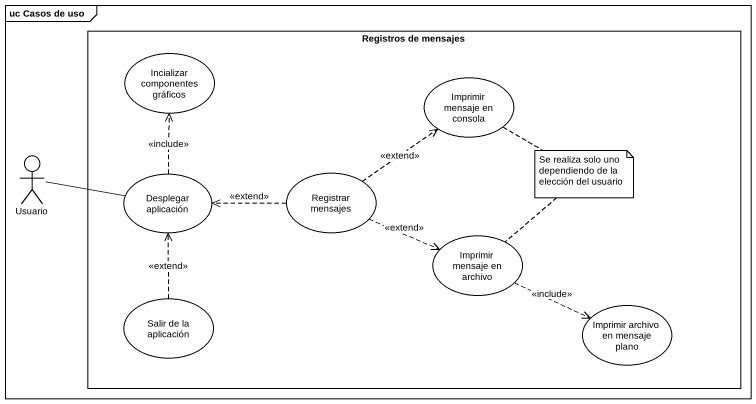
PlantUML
@startuml
mainframe uc Casos de uso
rectangle "Registros de mensajes" as Registros_de_mensajes {
  usecase "Incializar componentes gráficos" as Incializar_componentes
  usecase "Imprimir mensaje en consola" as Imprimir_mensaje_en_consola
  usecase "Desplegar aplicación" as Desplegar_aplicación
  usecase "Registrar mensajes" as Registrar_mensajes
  usecase "Imprimir mensaje en archivo" as Imprimir_mensaje_en_archivo
  usecase "Salir de la aplicación" as Salir_de_la_aplicación
  usecase "Imprimir archivo en mensaje plano" as Imprimir_archivo_en_mensaje
}
actor Usuario
Usuario -right- Desplegar_aplicación
Desplegar_aplicación .up.> Incializar_componentes : <<include>>
Registrar_mensajes .up.> Imprimir_mensaje_en_consola : <<extend>>
Registrar_mensajes .left.> Desplegar_aplicación : <<extend>>
Registrar_mensajes .right.> Imprimir_mensaje_en_archivo : <<extend>>
Imprimir_mensaje_en_archivo .right.> Imprimir_archivo_en_mensaje : <<include>>
Salir_de_la_aplicación .up.> Desplegar_aplicación : <<extend>>
note as N1
  Se realiza solo uno dependiendo de la elección del usuario
end note
N1 .. Imprimir_mensaje_en_archivo
N1 .. Imprimir_mensaje_en_consola
@enduml
